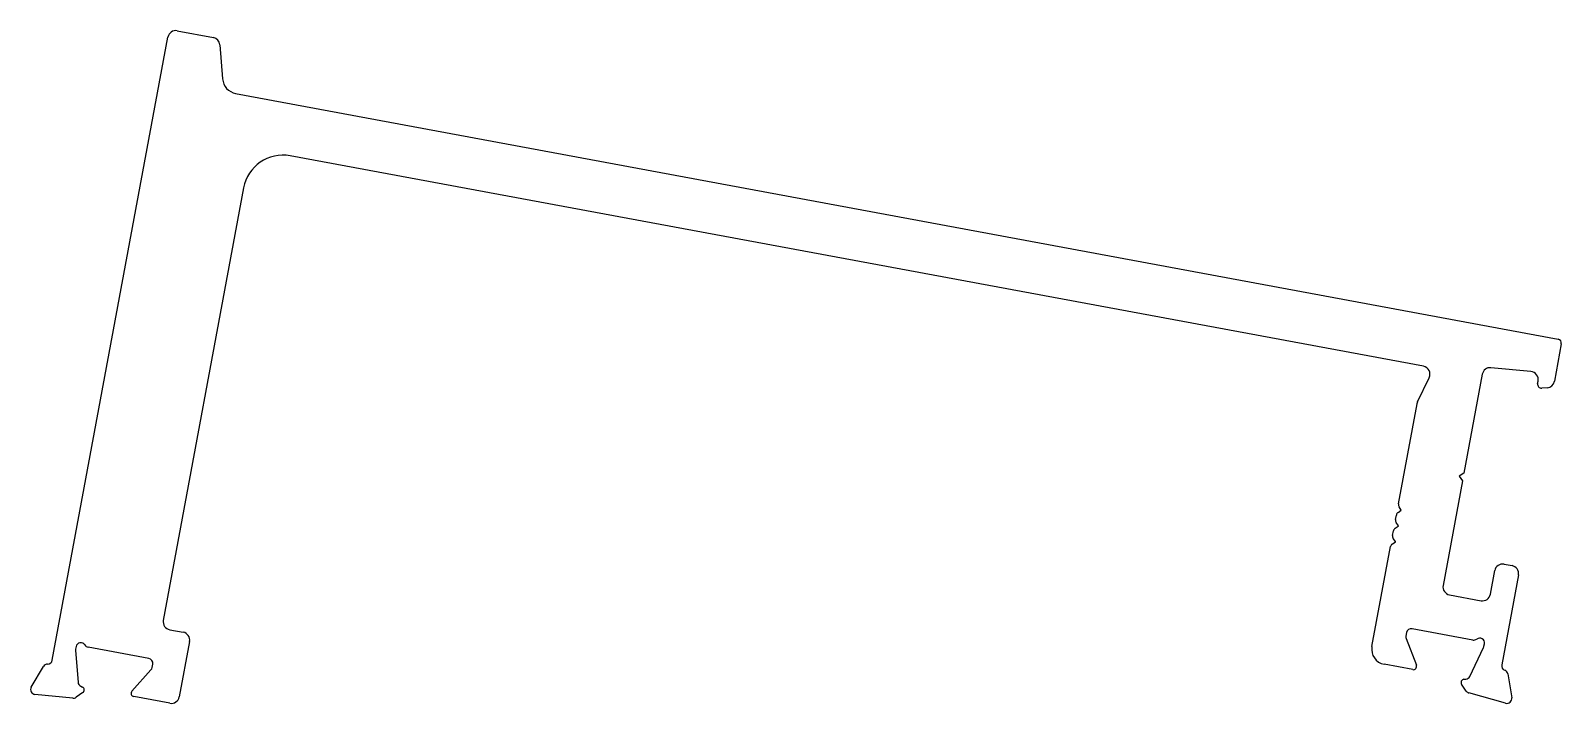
# Model space of a CAD drawing. Extents: x -38.5 to 56.9, y 0.9 to 42.8.
import ezdxf

# ---------------------------------------------------------------- set-up
doc = ezdxf.new("R2010")
doc.units = 0
doc.layers.get('0').update_dxf_attribs({"linetype": 'CONTINUOUS'})

msp = doc.modelspace()

# ---------------------------------------------------------------- linework, layer by layer
for p, q in [((-37.161, 3.618), (-29.956, 42.43)), ((-29.373, 42.831), (-27.12, 42.412)), ((-26.713, 41.96), (-26.546, 39.83)), ((-25.731, 38.925), (56.717, 23.62)), ((48.317, 21.925), (-22.327, 35.039)), ((-25.241, 33.037), (-30.242, 6.097)), ((56.917, 23.329), (56.484, 20.994)), ((47.96, 19.716), (48.677, 21.218)), ((51.989, 21.433), (50.846, 15.276)), ((55.026, 21.599), (52.529, 21.84)), ((55.441, 20.857), (55.47, 21.01)), ((56.031, 20.587), (55.706, 20.562)), ((46.762, 13.356), (47.92, 19.592)), ((50.846, 15.276), (50.555, 15.076)), ((50.755, 14.785), (49.546, 8.271)), ((50.555, 15.076), (50.755, 14.785)), ((46.58, 12.373), (46.633, 12.661)), ((46.737, 12.821), (46.937, 12.958)), ((46.939, 12.97), (46.802, 13.169)), ((46.397, 11.39), (46.45, 11.678)), ((46.555, 11.838), (46.754, 11.975)), ((46.756, 11.986), (46.619, 12.186)), ((45.11, 4.459), (46.268, 10.695)), ((46.372, 10.855), (46.572, 10.992)), ((46.574, 11.003), (46.437, 11.203)), ((53.351, 9.599), (53.843, 9.508)), ((52.495, 7.724), (52.768, 9.199)), ((54.243, 8.925), (53.203, 3.321)), ((49.946, 7.688), (51.912, 7.323)), ((-29.842, 5.514), (-29.006, 5.359)), ((-28.606, 4.776), (-29.244, 1.335)), ((47.271, 5.337), (47.231, 5.12)), ((47.246, 4.958), (47.88, 3.296)), ((51.409, 4.874), (47.621, 5.577)), ((-35.715, 4.227), (-35.559, 2.239)), ((-35.682, 4.463), (-35.711, 4.305)), ((-31.141, 3.721), (-34.929, 4.425)), ((51.213, 2.607), (52.072, 4.407)), ((52.096, 4.482), (52.126, 4.639)), ((-38.472, 1.932), (-37.71, 3.225)), ((-32.201, 1.685), (-31.013, 3.008)), ((-30.941, 3.154), (-30.9, 3.372)), ((47.656, 3.028), (45.865, 3.361)), ((-35.389, 1.991), (-35.283, 1.941)), ((50.991, 1.692), (50.7, 2.116)), ((50.849, 2.428), (50.966, 2.438)), ((53.575, 2.757), (53.822, 1.276)), ((-35.879, 1.253), (-38.243, 1.481)), ((-35.256, 1.595), (-35.68, 1.304)), ((-29.827, 0.935), (-32.089, 1.355)), ((53.446, 0.937), (51.158, 1.573))]:
    msp.add_line(p, q)
for centre, radius, start, end in [((-29.464, 42.339), 0.5, 79.48367, 169.48367), ((-27.211, 41.921), 0.5, 4.48367, 79.48367), ((-25.549, 39.909), 1, 184.48367, 259.48367), ((-22.783, 32.581), 2.5, 79.48367, 169.48367), ((56.671, 23.374), 0.25, 349.48367, 79.48367), ((48.225, 21.433), 0.5, 334.48367, 79.48367), ((52.481, 21.342), 0.5, 84.494, 169.48367), ((54.978, 21.101), 0.5, 349.48367, 84.494), ((55.687, 20.811), 0.25, 169.48367, 274.48367), ((55.992, 21.086), 0.5, 274.48367, 349.48367), ((48.411, 19.501), 0.5, 154.48367, 169.48367), ((46.879, 12.615), 0.25, 124.48367, 169.48367), ((47.008, 13.311), 0.25, 169.48367, 214.48367), ((46.932, 12.965), 0.008, 304.48367, 34.48367), ((46.696, 11.632), 0.25, 124.48367, 169.48367), ((46.825, 12.327), 0.25, 169.48367, 214.48367), ((46.75, 11.982), 0.008, 304.48367, 34.48367), ((46.514, 10.649), 0.25, 124.48367, 169.48367), ((46.643, 11.344), 0.25, 169.48367, 214.48367), ((46.567, 10.999), 0.008, 304.48367, 34.48367), ((53.26, 9.107), 0.5, 79.48367, 169.48367), ((53.752, 9.016), 0.5, 349.48367, 79.48367), ((50.038, 8.18), 0.5, 169.48367, 259.48367), ((52.003, 7.815), 0.5, 259.48367, 349.48367), ((-29.75, 6.006), 0.5, 169.48367, 259.48367), ((-29.097, 4.868), 0.5, 349.48367, 79.48367), ((47.526, 5.065), 0.3, 169.48367, 200.88367), ((47.566, 5.282), 0.3, 79.48367, 169.48367), ((51.464, 5.169), 0.3, 259.48367, 307.67336), ((51.831, 4.694), 0.3, 349.48367, 127.67336), ((-35.416, 4.25), 0.3, 169.48367, 184.48367), ((-35.387, 4.408), 0.3, 31.29398, 169.48367), ((-34.874, 4.719), 0.3, 211.29398, 259.48367), ((46.037, 4.287), 0.942, 169.48367, 259.48367), ((51.801, 4.536), 0.3, 334.48367, 349.48367), ((-37.451, 3.073), 0.3, 90.38795, 149.48367), ((-37.456, 3.673), 0.3, 270.38795, 349.48367), ((-31.195, 3.426), 0.3, 349.48367, 79.48367), ((-31.236, 3.209), 0.3, 318.08367, 349.48367), ((47.693, 3.225), 0.2, 259.48367, 20.88367), ((53.498, 3.266), 0.3, 169.48367, 248.57939), ((53.279, 2.707), 0.3, 9.48367, 68.57939), ((-38.214, 1.78), 0.3, 149.48367, 264.48367), ((-35.26, 2.262), 0.3, 184.48367, 244.48367), ((-35.37, 1.76), 0.2, 304.48367, 64.48367), ((50.864, 2.229), 0.2, 94.48367, 214.48367), ((50.942, 2.737), 0.3, 274.48367, 334.48367), ((-35.85, 1.551), 0.3, 264.48367, 304.48367), ((-32.052, 1.551), 0.2, 138.08367, 259.48367), ((-29.736, 1.426), 0.5, 259.48367, 349.48367), ((51.238, 1.862), 0.3, 214.48367, 254.48367), ((53.526, 1.226), 0.3, 254.48367, 9.48367)]:
    msp.add_arc(centre, radius, start, end)

doc.saveas('drawing.dxf')
